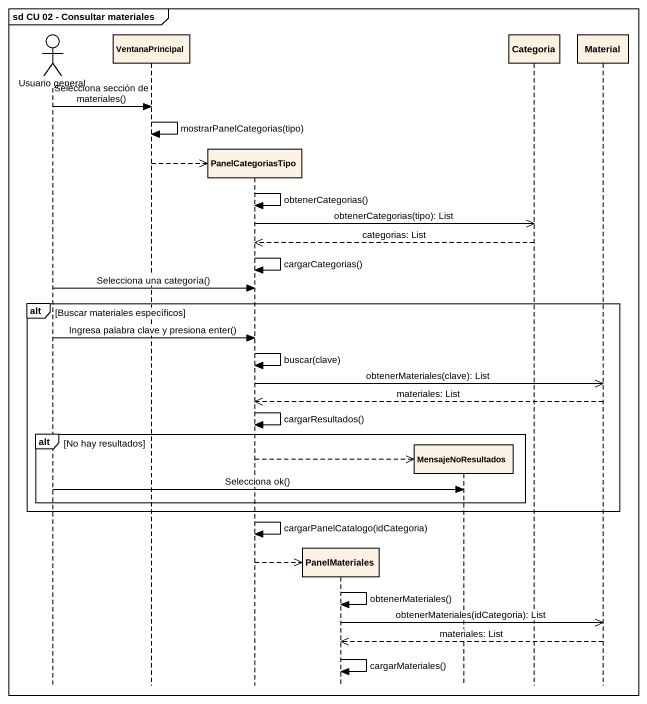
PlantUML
@startuml
mainframe sd CU 02 - Consultar materiales
hide footbox
actor "Usuario general" as Usuario_general
participant VentanaPrincipal
participant PanelCategoriasTipo
participant PanelMateriales
participant MensajeNoResultados
participant Categoria
participant Material

Usuario_general -> VentanaPrincipal : Selecciona sección de materiales()
VentanaPrincipal -> VentanaPrincipal : mostrarPanelCategorias(tipo)
VentanaPrincipal -->> PanelCategoriasTipo **
PanelCategoriasTipo -> PanelCategoriasTipo : obtenerCategorias()
PanelCategoriasTipo ->> Categoria : obtenerCategorias(tipo): List
Categoria -->> PanelCategoriasTipo : categorias: List
PanelCategoriasTipo -> PanelCategoriasTipo : cargarCategorias()
Usuario_general -> PanelCategoriasTipo : Selecciona una categoría()
alt Buscar materiales específicos
  Usuario_general -> PanelCategoriasTipo : Ingresa palabra clave y presiona enter()
  PanelCategoriasTipo -> PanelCategoriasTipo : buscar(clave)
  PanelCategoriasTipo ->> Material : obtenerMateriales(clave): List
  Material -->> PanelCategoriasTipo : materiales: List
  PanelCategoriasTipo -> PanelCategoriasTipo : cargarResultados()
  alt No hay resultados
    PanelCategoriasTipo -->> MensajeNoResultados **
    Usuario_general -> MensajeNoResultados : Selecciona ok()
  end
end
PanelCategoriasTipo -> PanelCategoriasTipo : cargarPanelCatalogo(idCategoria)
PanelCategoriasTipo -->> PanelMateriales **
PanelMateriales -> PanelMateriales : obtenerMateriales()
PanelMateriales ->> Material : obtenerMateriales(idCategoria): List
Material -->> PanelMateriales : materiales: List
PanelMateriales -> PanelMateriales : cargarMateriales()
@enduml
